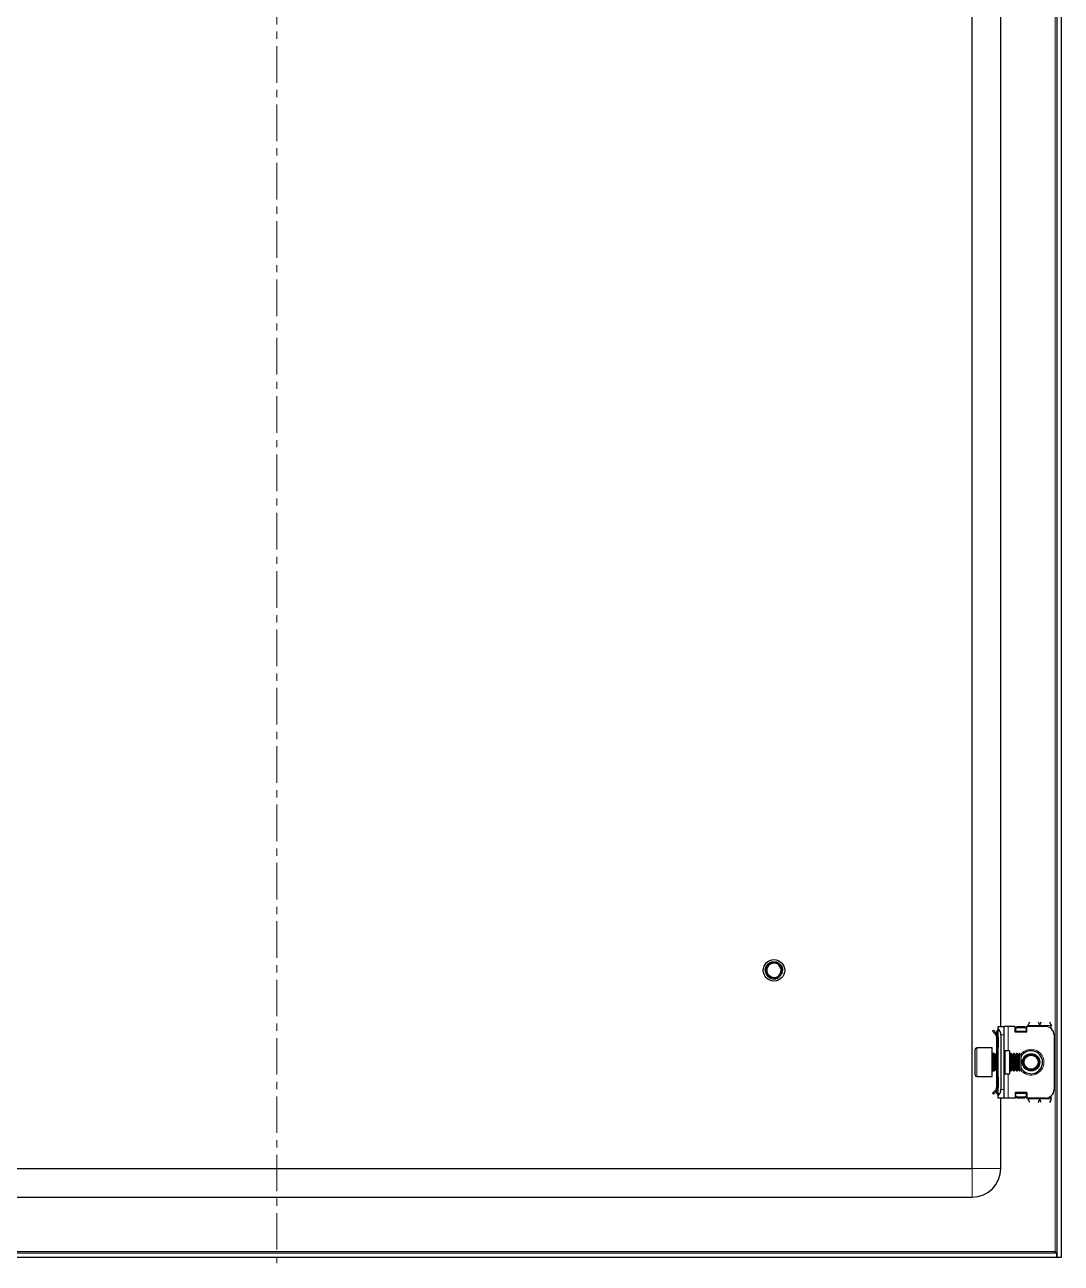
# Model space of a CAD drawing. Header units: millimetres. Extents: x -52 to 1490, y -693 to 1285.
# Drawn here: x 1129.1 to 1489.9, y -571.3 to -140 of the extents above; entities that cross this region are included whole.
import ezdxf

# ---------------------------------------------------------------- set-up
doc = ezdxf.new("R2010")
doc.units = ezdxf.units.MM
doc.linetypes.add('CENTERX2', pattern=[20.32, 12.7, -2.54, 2.54, -2.54])
doc.layers.add('FORMAT', color=7, linetype='Continuous')

msp = doc.modelspace()

# ---------------------------------------------------------------- linework, layer by layer
at = {"color": 7, "linetype": 'Continuous', "lineweight": 25}
for p, q in [((1488.41, 1191.69), (1488.41, -569.31)), ((1489.91, 1191.69), (1489.91, -569.31)), ((1458.91, -538.31), (1458.91, 1160.69)), ((1468.91, -488.81), (1468.91, -13.81)), ((1386.91, -469.12), (1386.97, -468.81)), ((1386.91, -469.12), (1386.91, -469.17)), ((1386.91, -469.31), (1386.91, -469.31)), ((1386.93, -468.91), (1386.93, -468.96)), ((1386.97, -468.71), (1386.96, -468.76)), ((1387.01, -468.51), (1387, -468.56)), ((1387.07, -468.33), (1387.06, -468.38)), ((1387.12, -468.19), (1387.23, -468.01)), ((1387.14, -468.2), (1387.24, -468.01)), ((1387.61, -470.18), (1387.45, -469.77)), ((1387.64, -467.35), (1387.8, -467.22)), ((1388.37, -466.74), (1388.64, -466.62)), ((1389.31, -466.37), (1389.26, -466.38)), ((1389.46, -466.35), (1389.64, -466.33)), ((1390.44, -466.36), (1390.4, -466.36)), ((1390.62, -466.4), (1390.58, -466.39)), ((1390.8, -466.45), (1390.76, -466.44)), ((1390.98, -466.51), (1390.94, -466.5)), ((1391.34, -466.68), (1391.3, -466.66)), ((1391.34, -466.68), (1391.33, -466.79)), ((1391.34, -466.68), (1391.48, -466.79)), ((1391.51, -466.78), (1391.47, -466.76)), ((1391.69, -466.9), (1391.64, -466.87)), ((1391.85, -467.03), (1391.81, -467)), ((1392, -467.16), (1391.96, -467.13)), ((1392.13, -467.3), (1392.1, -467.27)), ((1392.72, -468.28), (1392.72, -468.27)), ((1392.82, -470.02), (1392.75, -470.25)), ((1392.78, -468.45), (1392.77, -468.41)), ((1392.77, -470.21), (1392.78, -470.16)), ((1392.83, -468.63), (1392.82, -468.59)), ((1392.82, -470.02), (1392.83, -469.97)), ((1392.86, -468.81), (1392.86, -468.77)), ((1392.86, -469.82), (1392.87, -469.77)), ((1392.89, -469), (1392.88, -468.96)), ((1392.9, -469.2), (1392.88, -469.44)), ((1392.89, -469.61), (1392.89, -469.56)), ((1392.9, -469.2), (1392.9, -469.15)), ((1392.9, -469.41), (1392.91, -469.36)), ((1387.74, -471.4), (1387.63, -471.26)), ((1387.63, -471.27), (1387.65, -471.29)), ((1387.74, -471.4), (1387.78, -471.43)), ((1387.89, -471.53), (1387.92, -471.57)), ((1388.04, -471.67), (1388.08, -471.7)), ((1388.21, -471.79), (1388.25, -471.82)), ((1389.71, -472.31), (1390.45, -472.24)), ((1390.6, -472.23), (1390.64, -472.22)), ((1390.79, -472.18), (1390.83, -472.17)), ((1390.98, -472.12), (1391.03, -472.1)), ((1391.35, -471.94), (1391.13, -472.02)), ((1391.17, -472.03), (1391.21, -472.01)), ((1391.53, -471.84), (1391.33, -471.95)), ((1391.35, -471.87), (1391.4, -471.92)), ((1391.35, -471.94), (1391.4, -471.92)), ((1466.34, -490.17), (1465.99, -490.53)), ((1466.97, -491.5), (1465.99, -490.53)), ((1467.32, -491.15), (1466.34, -490.17)), ((1466.97, -491.5), (1467.32, -491.15)), ((1467.41, -490.81), (1467.41, -491.21)), ((1467.7, -490.11), (1467.91, -489.9)), ((1467.91, -488.81), (1469.91, -488.81)), ((1467.91, -489.58), (1467.91, -488.81)), ((1467.91, -513.05), (1467.91, -489.58)), ((1469.91, -488.81), (1469.91, -491.81)), ((1471.41, -488.81), (1469.91, -488.81)), ((1473.91, -488.81), (1471.41, -488.81)), ((1473.91, -490.81), (1473.91, -488.81)), ((1477.91, -490.81), (1473.91, -490.81)), ((1474.16, -489.19), (1474.66, -488.84)), ((1474.66, -489.19), (1474.16, -489.55)), ((1474.16, -489.55), (1474.16, -489.19)), ((1474.16, -490.46), (1474.16, -489.55)), ((1474.16, -490.81), (1474.16, -490.46)), ((1474.66, -488.84), (1474.66, -489.19)), ((1474.66, -488.84), (1477.16, -488.84)), ((1474.66, -489.19), (1477.16, -489.19)), ((1477.16, -489.19), (1477.16, -488.84)), ((1477.16, -488.84), (1477.66, -489.19)), ((1477.66, -489.55), (1477.16, -489.19)), ((1477.66, -489.19), (1477.66, -489.55)), ((1477.66, -489.55), (1477.66, -490.46)), ((1477.66, -490.46), (1477.66, -490.81)), ((1477.71, -488.93), (1477.71, -490.81)), ((1477.91, -488.93), (1477.71, -488.93)), ((1477.91, -490.81), (1477.91, -488.81)), ((1484.41, -488.81), (1477.91, -488.81)), ((1478.41, -488.81), (1478.41, -488.56)), ((1486.41, -489.58), (1486.41, -488.56)), ((1467.41, -492.56), (1467.91, -492.56)), ((1467.41, -492.56), (1467.41, -496.06)), ((1467.91, -492.56), (1467.91, -496.06)), ((1468.91, -491.81), (1468.91, -510.81)), ((1469.91, -491.81), (1469.91, -510.81)), ((1487.41, -491.81), (1487.41, -510.81)), ((1459.91, -498.94), (1459.91, -496.91)), ((1459.91, -505.71), (1459.91, -498.94)), ((1465.91, -496.31), (1460.51, -496.31)), ((1465.91, -498.62), (1465.91, -496.31)), ((1465.91, -506.31), (1465.91, -498.62)), ((1466.52, -498.31), (1466.16, -498.31)), ((1466.91, -498.87), (1466.52, -498.31)), ((1466.52, -503.84), (1466.52, -498.31)), ((1467.29, -498.31), (1466.91, -498.87)), ((1466.91, -503.37), (1466.91, -498.87)), ((1467.52, -498.31), (1467.29, -498.31)), ((1467.29, -503.84), (1467.29, -498.31)), ((1467.91, -496.06), (1467.41, -496.06)), ((1467.41, -496.06), (1467.41, -498.31)), ((1467.91, -498.87), (1467.52, -498.31)), ((1467.52, -503.84), (1467.52, -498.31)), ((1471.91, -497.31), (1470.41, -497.31)), ((1471.91, -497.31), (1471.91, -505.31)), ((1472.29, -498.31), (1471.91, -498.87)), ((1472.52, -498.31), (1472.29, -498.31)), ((1472.29, -503.84), (1472.29, -498.31)), ((1472.91, -498.87), (1472.52, -498.31)), ((1472.52, -503.84), (1472.52, -498.31)), ((1473.29, -498.31), (1472.91, -498.87)), ((1472.91, -503.37), (1472.91, -498.87)), ((1473.52, -498.31), (1473.29, -498.31)), ((1473.29, -503.84), (1473.29, -498.31)), ((1473.91, -498.87), (1473.52, -498.31)), ((1473.52, -503.84), (1473.52, -498.31)), ((1474.29, -498.31), (1473.91, -498.87)), ((1473.91, -503.37), (1473.91, -498.87)), ((1474.52, -498.31), (1474.29, -498.31)), ((1474.29, -503.84), (1474.29, -498.31)), ((1474.91, -498.87), (1474.52, -498.31)), ((1474.52, -503.84), (1474.52, -498.31)), ((1475.29, -498.31), (1474.91, -498.87)), ((1474.91, -503.37), (1474.91, -498.87)), ((1475.35, -498.31), (1475.29, -498.31)), ((1475.29, -503.84), (1475.29, -498.31)), ((1475.91, -498.87), (1475.35, -498.31)), ((1475.35, -499.7), (1475.35, -498.31)), ((1475.35, -504.31), (1475.35, -499.7)), ((1475.91, -500), (1475.91, -498.87)), ((1475.91, -503.76), (1475.91, -500)), ((1466.16, -504.31), (1466.52, -504.31)), ((1466.52, -504.31), (1466.91, -503.76)), ((1466.52, -504.31), (1466.52, -503.84)), ((1466.91, -503.76), (1466.91, -503.37)), ((1466.91, -503.76), (1467.29, -504.31)), ((1467.29, -504.31), (1467.29, -503.84)), ((1467.29, -504.31), (1467.52, -504.31)), ((1467.41, -504.31), (1467.41, -506.56)), ((1467.52, -504.31), (1467.91, -503.76)), ((1467.52, -504.31), (1467.52, -503.84)), ((1471.91, -503.76), (1472.29, -504.31)), ((1472.29, -504.31), (1472.29, -503.84)), ((1472.29, -504.31), (1472.52, -504.31)), ((1472.52, -504.31), (1472.91, -503.76)), ((1472.52, -504.31), (1472.52, -503.84)), ((1472.91, -503.76), (1472.91, -503.37)), ((1472.91, -503.76), (1473.29, -504.31)), ((1473.29, -504.31), (1473.29, -503.84)), ((1473.29, -504.31), (1473.52, -504.31)), ((1473.52, -504.31), (1473.91, -503.76)), ((1473.52, -504.31), (1473.52, -503.84)), ((1473.91, -503.76), (1473.91, -503.37)), ((1473.91, -503.76), (1474.29, -504.31)), ((1474.29, -504.31), (1474.29, -503.84)), ((1474.29, -504.31), (1474.52, -504.31)), ((1474.52, -504.31), (1474.91, -503.76)), ((1474.52, -504.31), (1474.52, -503.84)), ((1474.91, -503.76), (1474.91, -503.37)), ((1474.91, -503.76), (1475.29, -504.31)), ((1475.29, -504.31), (1475.29, -503.84)), ((1475.29, -504.31), (1475.35, -504.31)), ((1475.35, -504.31), (1475.91, -503.76)), ((1460.51, -506.31), (1465.91, -506.31)), ((1467.41, -506.56), (1467.91, -506.56)), ((1467.41, -506.56), (1467.41, -510.06)), ((1467.91, -506.56), (1467.91, -510.06)), ((1470.41, -505.31), (1471.91, -505.31)), ((1466.97, -511.12), (1465.99, -512.1)), ((1466.34, -512.45), (1465.99, -512.1)), ((1467.32, -511.48), (1466.34, -512.45)), ((1466.97, -511.12), (1467.32, -511.48)), ((1467.41, -510.06), (1467.91, -510.06)), ((1467.41, -511.81), (1467.41, -511.35)), ((1467.91, -512.73), (1467.7, -512.52)), ((1467.91, -513.81), (1467.91, -513.05)), ((1469.91, -510.81), (1469.91, -513.81)), ((1477.91, -511.81), (1473.91, -511.81)), ((1473.91, -511.81), (1473.91, -513.81)), ((1474.16, -512.17), (1474.16, -511.81)), ((1474.16, -513.08), (1474.16, -512.17)), ((1474.16, -513.08), (1474.66, -513.44)), ((1474.16, -513.44), (1474.16, -513.08)), ((1477.16, -513.44), (1477.66, -513.08)), ((1477.66, -511.81), (1477.66, -512.17)), ((1477.66, -512.17), (1477.66, -513.08)), ((1477.66, -513.08), (1477.66, -513.44)), ((1477.71, -511.81), (1477.71, -513.7)), ((1477.91, -511.81), (1477.91, -513.81)), ((1486.41, -514.06), (1486.41, -513.05)), ((1469.91, -513.81), (1467.91, -513.81)), ((1468.91, -538.31), (1468.91, -513.81)), ((1471.41, -513.81), (1469.91, -513.81)), ((1473.91, -513.81), (1471.41, -513.81)), ((1474.66, -513.79), (1474.16, -513.44)), ((1477.16, -513.44), (1474.66, -513.44)), ((1474.66, -513.44), (1474.66, -513.79)), ((1477.16, -513.79), (1474.66, -513.79)), ((1477.16, -513.79), (1477.16, -513.44)), ((1477.66, -513.44), (1477.16, -513.79)), ((1477.71, -513.7), (1477.91, -513.7)), ((1484.41, -513.81), (1477.91, -513.81)), ((1478.41, -514.06), (1478.41, -513.81)), ((974.91, -538.31), (1458.91, -538.31)), ((974.91, -548.31), (1458.91, -548.31)), ((1488.21, -567.81), (945.61, -567.81)), ((1488.21, -569.31), (945.61, -569.31)), ((1487.81, -567.21), (1488.05, -567.81)), ((1488.21, -567.81), (1488.21, -569.31)), ((1489.91, -569.31), (1488.41, -569.31))]:
    msp.add_line(p, q, dxfattribs=at)
at = {"color": 8, "linetype": 'Continuous', "lineweight": 18}
for p, q in [((1487.81, 1189.59), (1487.81, -567.21)), ((1467.91, -490.81), (1467.41, -490.81)), ((1467.91, -490.31), (1467.7, -490.11)), ((1471.41, -488.81), (1471.41, -497.31)), ((1477.66, -490.46), (1474.16, -490.46)), ((1478.41, -488.56), (1482.41, -488.56)), ((1486.41, -488.56), (1482.41, -488.56)), ((1469.91, -491.81), (1468.91, -491.81)), ((1460.51, -496.31), (1460.51, -498.62)), ((1460.51, -498.62), (1460.51, -506.31)), ((1466.16, -498.31), (1466.16, -504.31)), ((1470.41, -497.31), (1470.41, -505.31)), ((1471.41, -505.31), (1471.41, -513.81)), ((1467.91, -511.81), (1467.41, -511.81)), ((1467.91, -512.31), (1467.7, -512.52)), ((1468.91, -510.81), (1469.91, -510.81)), ((1474.16, -512.17), (1477.66, -512.17)), ((1482.41, -514.06), (1478.41, -514.06)), ((1486.41, -514.06), (1482.41, -514.06)), ((1458.91, -538.31), (1458.91, -548.31)), ((1458.91, -538.31), (1468.91, -538.31)), ((1487.81, -567.21), (946.01, -567.21))]:
    msp.add_line(p, q, dxfattribs=at)
at = {"color": 7, "linetype": 'Continuous', "lineweight": 25}
for centre, radius in [((1389.91, -469.31), 3.75), ((1479.41, -501.31), 3), ((1479.41, -501.31), 2.76), ((1479.41, -501.31), 2.45)]:
    msp.add_circle(centre, radius, dxfattribs=at)
for centre, radius, start, end in [((1389.91, -469.31), 3, 180, 220.7437), ((1389.91, -469.31), 2.5, 168.5944, 190.5165), ((1389.91, -469.31), 2.5, 108.5944, 168.5944), ((1389.91, -469.31), 2.5, 48.5944, 108.5944), ((1389.91, -469.31), 2.5, 288.5944, 348.5944), ((1389.91, -469.31), 2.5, 348.5944, 48.5944), ((1389.91, -469.31), 3, 239.9286, 266.2193), ((1389.91, -469.31), 2.5, 255.8881, 288.5944), ((1468.41, -490.81), 1, 135, 180), ((1465.91, -491.81), 3, 360, 48.1897), ((1484.41, -491.81), 3, 360, 90), ((1460.51, -496.91), 0.6, 90, 180), ((1466.16, -498.06), 0.25, 180, 270), ((1470.41, -496.81), 0.5, 180, 270), ((1479.41, -501.31), 4, 270, 151.045), ((1466.16, -504.56), 0.25, 90, 180), ((1479.41, -501.31), 4, 208.955, 270), ((1460.51, -505.71), 0.6, 180, 270), ((1470.41, -505.81), 0.5, 90, 180), ((1468.41, -511.81), 1, 180, 225), ((1465.91, -510.81), 3, 311.8103, 360), ((1484.41, -510.81), 3, 270, 360), ((1458.91, -538.31), 10, 270, 0)]:
    msp.add_arc(centre, radius, start, end, dxfattribs=at)
at = {"color": 8, "linetype": 'Continuous', "lineweight": 18}
for start, end in [(215.4622, 90), (90, 144.5378)]:
    msp.add_arc((1479.41, -501.31), 4.5, start, end, dxfattribs=at)
at = {"color": 7, "linetype": 'Continuous', "lineweight": 25}
for points, knots in [([(1386.91, -469.32), (1386.9, -469.27), (1386.9, -469.19), (1386.92, -469.12), (1386.92, -469.09)], [0, 0, 0, 0, 0.659859, 1, 1, 1, 1]), ([(1387.39, -469.03), (1387.39, -469.04), (1387.37, -469.07), (1387.33, -469.12), (1387.28, -469.18), (1387.21, -469.23), (1387.13, -469.27), (1387.05, -469.3), (1386.97, -469.31), (1386.93, -469.31), (1386.91, -469.31)], [0, 0, 0, 0, 0.060221, 0.18113, 0.301988, 0.42281, 0.589437, 0.75603, 0.87711, 1, 1, 1, 1]), ([(1386.91, -469.12), (1386.94, -469.1), (1387.01, -469.07), (1387.11, -469.06), (1387.2, -469.06), (1387.28, -469.07), (1387.33, -469.09), (1387.35, -469.1)], [0, 0, 0, 0, 0.235039, 0.445532, 0.651268, 0.847853, 1, 1, 1, 1]), ([(1387.26, -469.19), (1387.24, -469.18), (1387.18, -469.15), (1387.09, -469.14), (1386.99, -469.14), (1386.94, -469.16), (1386.91, -469.17)], [0, 0, 0, 0, 0.237597, 0.516729, 0.755527, 1, 1, 1, 1]), ([(1386.91, -469.32), (1386.94, -469.31), (1387, -469.27), (1387.09, -469.25), (1387.15, -469.24), (1387.18, -469.24)], [0, 0, 0, 0, 0.371226, 0.708872, 1, 1, 1, 1]), ([(1387.84, -471.1), (1387.81, -471.07), (1387.56, -470.85), (1387.22, -470.39), (1386.98, -469.78), (1386.92, -469.43), (1386.91, -469.31)], [0, 0, 0, 0, 0.050685, 0.485619, 0.826643, 1, 1, 1, 1]), ([(1386.93, -468.91), (1386.97, -468.9), (1387.03, -468.88), (1387.13, -468.87), (1387.22, -468.88), (1387.3, -468.91), (1387.36, -468.94), (1387.39, -468.96), (1387.4, -468.97)], [0, 0, 0, 0, 0.214065, 0.402363, 0.585629, 0.760234, 0.923894, 1, 1, 1, 1]), ([(1387.37, -469.07), (1387.34, -469.05), (1387.29, -469.02), (1387.2, -468.98), (1387.11, -468.95), (1387.01, -468.95), (1386.96, -468.96), (1386.93, -468.96)], [0, 0, 0, 0, 0.189173, 0.404697, 0.62022, 0.807935, 1, 1, 1, 1]), ([(1387.43, -468.97), (1387.42, -468.95), (1387.39, -468.92), (1387.33, -468.86), (1387.24, -468.81), (1387.15, -468.78), (1387.05, -468.75), (1386.99, -468.76), (1386.96, -468.76)], [0, 0, 0, 0, 0.069872, 0.258455, 0.446951, 0.635422, 0.81547, 1, 1, 1, 1]), ([(1386.97, -468.71), (1386.98, -468.66), (1386.99, -468.58), (1387.02, -468.5), (1387.04, -468.48)], [0, 0, 0, 0, 0.657988, 1, 1, 1, 1]), ([(1386.97, -468.71), (1387, -468.7), (1387.07, -468.69), (1387.16, -468.7), (1387.25, -468.72), (1387.32, -468.75), (1387.38, -468.79), (1387.42, -468.83), (1387.43, -468.84)], [0, 0, 0, 0, 0.208898, 0.388587, 0.562428, 0.727295, 0.881578, 1, 1, 1, 1]), ([(1387.43, -468.82), (1387.42, -468.8), (1387.39, -468.75), (1387.32, -468.69), (1387.25, -468.64), (1387.17, -468.6), (1387.09, -468.57), (1387.03, -468.56), (1387, -468.56)], [0, 0, 0, 0, 0.137266, 0.30795, 0.478578, 0.649185, 0.822833, 1, 1, 1, 1]), ([(1387.01, -468.51), (1387.04, -468.51), (1387.1, -468.51), (1387.19, -468.53), (1387.27, -468.56), (1387.34, -468.6), (1387.39, -468.65), (1387.44, -468.71), (1387.45, -468.74), (1387.46, -468.76)], [0, 0, 0, 0, 0.1656667, 0.3305216, 0.4888089, 0.6385249, 0.7786294, 0.9092127, 1, 1, 1, 1]), ([(1387.43, -468.68), (1387.43, -468.66), (1387.4, -468.62), (1387.35, -468.56), (1387.28, -468.49), (1387.21, -468.43), (1387.13, -468.4), (1387.08, -468.38), (1387.06, -468.38)], [0, 0, 0, 0, 0.076151, 0.276704, 0.47712, 0.677473, 0.837574, 1, 1, 1, 1]), ([(1387.07, -468.33), (1387.28, -467.91), (1387.59, -467.26), (1388.18, -466.87), (1388.38, -466.73)], [0, 0, 0, 0, 0.657042, 1, 1, 1, 1]), ([(1387.07, -468.33), (1387.1, -468.34), (1387.16, -468.35), (1387.24, -468.38), (1387.31, -468.42), (1387.36, -468.47), (1387.41, -468.53), (1387.44, -468.59), (1387.46, -468.65), (1387.46, -468.68), (1387.46, -468.69)], [0, 0, 0, 0, 0.154027, 0.307095, 0.452862, 0.590123, 0.718565, 0.838856, 0.95247, 1, 1, 1, 1]), ([(1387.14, -468.2), (1387.16, -468.14), (1387.19, -468.02), (1387.25, -467.91), (1387.29, -467.85)], [0, 0, 0, 0, 0.4624819, 1, 1, 1, 1]), ([(1387.27, -467.93), (1387.3, -467.86), (1387.44, -467.51), (1387.76, -467.19), (1388.03, -466.97), (1388.08, -466.94)], [0, 0, 0, 0, 0.17549, 0.867074, 1, 1, 1, 1]), ([(1387.36, -467.79), (1387.37, -467.74), (1387.48, -467.44), (1387.72, -467.23), (1387.93, -467.06)], [0, 0, 0, 0, 0.1718651, 1, 1, 1, 1]), ([(1387.4, -468.98), (1387.39, -469.09), (1387.37, -469.35), (1387.42, -469.62), (1387.45, -469.77)], [0, 0, 0, 0, 0.408521, 1, 1, 1, 1]), ([(1387.45, -468.82), (1387.45, -468.83), (1387.44, -468.87), (1387.42, -468.93), (1387.4, -468.97), (1387.4, -468.98)], [0, 0, 0, 0, 0.157682, 0.80304, 1, 1, 1, 1]), ([(1388.75, -466.95), (1388.68, -466.99), (1388.36, -467.18), (1387.87, -467.64), (1387.56, -468.23), (1387.47, -468.57), (1387.45, -468.62)], [0, 0, 0, 0, 0.104785, 0.513079, 0.918136, 1, 1, 1, 1]), ([(1387.45, -468.62), (1387.46, -468.66), (1387.47, -468.72), (1387.46, -468.79), (1387.45, -468.82)], [0, 0, 0, 0, 0.5444726, 1, 1, 1, 1]), ([(1387.64, -467.35), (1387.63, -467.35), (1387.62, -467.37), (1387.6, -467.39), (1387.59, -467.4)], [0, 0, 0, 0, 0.2967964, 1, 1, 1, 1]), ([(1388.9, -471.55), (1388.82, -471.51), (1388.5, -471.35), (1387.99, -470.94), (1387.74, -470.43), (1387.61, -470.18)], [0, 0, 0, 0, 0.130652, 0.560007, 1, 1, 1, 1]), ([(1387.76, -467.21), (1387.76, -467.22), (1387.75, -467.23), (1387.74, -467.24), (1387.73, -467.25)], [0, 0, 0, 0, 0.4842322, 1, 1, 1, 1]), ([(1387.9, -467.08), (1387.89, -467.09), (1387.88, -467.1), (1387.87, -467.11), (1387.86, -467.12)], [0, 0, 0, 0, 0.485158, 1, 1, 1, 1]), ([(1388.04, -466.96), (1388.04, -466.97), (1388.02, -466.98), (1388.01, -466.99), (1388.01, -466.99)], [0, 0, 0, 0, 0.484546, 1, 1, 1, 1]), ([(1388.2, -466.85), (1388.19, -466.85), (1388.18, -466.86), (1388.17, -466.87), (1388.16, -466.87)], [0, 0, 0, 0, 0.482687, 1, 1, 1, 1]), ([(1388.2, -466.85), (1388.21, -466.84), (1388.26, -466.8), (1388.32, -466.78), (1388.36, -466.76)], [0, 0, 0, 0, 0.230751, 1, 1, 1, 1]), ([(1388.37, -466.74), (1388.36, -466.74), (1388.35, -466.75), (1388.33, -466.76), (1388.33, -466.76)], [0, 0, 0, 0, 0.480194, 1, 1, 1, 1]), ([(1388.37, -466.74), (1388.4, -466.76), (1388.46, -466.79), (1388.53, -466.86), (1388.56, -466.91), (1388.58, -466.94)], [0, 0, 0, 0, 0.362858, 0.693435, 1, 1, 1, 1]), ([(1388.73, -467), (1388.71, -467), (1388.68, -466.99), (1388.61, -466.96), (1388.53, -466.91), (1388.45, -466.83), (1388.41, -466.77), (1388.38, -466.73)], [0, 0, 0, 0, 0.084477, 0.253367, 0.470159, 0.686909, 1, 1, 1, 1]), ([(1388.55, -466.64), (1388.54, -466.64), (1388.53, -466.65), (1388.51, -466.66), (1388.5, -466.66)], [0, 0, 0, 0, 0.477867, 1, 1, 1, 1]), ([(1388.66, -466.94), (1388.66, -466.92), (1388.65, -466.87), (1388.62, -466.8), (1388.57, -466.72), (1388.52, -466.68), (1388.5, -466.66)], [0, 0, 0, 0, 0.1541827, 0.4625673, 0.7280914, 1, 1, 1, 1]), ([(1388.55, -466.64), (1388.58, -466.66), (1388.63, -466.7), (1388.7, -466.77), (1388.75, -466.85), (1388.77, -466.92), (1388.78, -466.95), (1388.78, -466.96)], [0, 0, 0, 0, 0.260762, 0.494805, 0.723794, 0.94279, 1, 1, 1, 1]), ([(1388.74, -466.55), (1388.73, -466.55), (1388.71, -466.56), (1388.7, -466.57), (1388.69, -466.57)], [0, 0, 0, 0, 0.4764859, 1, 1, 1, 1]), ([(1388.83, -466.97), (1388.83, -466.95), (1388.83, -466.9), (1388.82, -466.81), (1388.79, -466.72), (1388.75, -466.64), (1388.71, -466.59), (1388.69, -466.57)], [0, 0, 0, 0, 0.114393, 0.350182, 0.585971, 0.790611, 1, 1, 1, 1]), ([(1388.74, -466.55), (1388.75, -466.54), (1388.82, -466.52), (1388.88, -466.5), (1388.93, -466.5)], [0, 0, 0, 0, 0.301025, 1, 1, 1, 1]), ([(1388.74, -466.55), (1388.76, -466.58), (1388.82, -466.62), (1388.87, -466.7), (1388.91, -466.78), (1388.93, -466.86), (1388.94, -466.93), (1388.93, -466.96), (1388.93, -466.97)], [0, 0, 0, 0, 0.218347, 0.41099, 0.598711, 0.777744, 0.945667, 1, 1, 1, 1]), ([(1389.11, -466.94), (1389.1, -466.95), (1389.05, -466.96), (1388.97, -466.98), (1388.87, -466.98), (1388.8, -466.97), (1388.76, -466.96), (1388.75, -466.95)], [0, 0, 0, 0, 0.099011, 0.388276, 0.61301, 0.895384, 1, 1, 1, 1]), ([(1388.93, -466.48), (1388.92, -466.48), (1388.91, -466.49), (1388.89, -466.49), (1388.88, -466.49)], [0, 0, 0, 0, 0.476579, 1, 1, 1, 1]), ([(1388.96, -466.97), (1388.96, -466.97), (1388.97, -466.93), (1388.98, -466.86), (1388.98, -466.76), (1388.96, -466.66), (1388.93, -466.57), (1388.9, -466.52), (1388.88, -466.49)], [0, 0, 0, 0, 0.019058, 0.219488, 0.419831, 0.620151, 0.807785, 1, 1, 1, 1]), ([(1388.93, -466.48), (1388.95, -466.5), (1389, -466.55), (1389.04, -466.64), (1389.07, -466.72), (1389.08, -466.81), (1389.07, -466.88), (1389.06, -466.92), (1389.06, -466.93)], [0, 0, 0, 0, 0.213002, 0.396975, 0.575181, 0.744364, 0.902779, 1, 1, 1, 1]), ([(1389.12, -466.42), (1389.11, -466.42), (1389.1, -466.42), (1389.08, -466.43), (1389.07, -466.43)], [0, 0, 0, 0, 0.4789775, 1, 1, 1, 1]), ([(1389.08, -466.93), (1389.09, -466.91), (1389.11, -466.85), (1389.13, -466.77), (1389.14, -466.68), (1389.13, -466.56), (1389.1, -466.48), (1389.07, -466.43)], [0, 0, 0, 0, 0.1470651, 0.3212312, 0.4953456, 0.6694433, 1, 1, 1, 1]), ([(1389.37, -466.71), (1389.37, -466.73), (1389.34, -466.78), (1389.28, -466.85), (1389.19, -466.91), (1389.13, -466.94), (1389.11, -466.94)], [0, 0, 0, 0, 0.153621, 0.528305, 0.811762, 1, 1, 1, 1]), ([(1389.12, -466.42), (1389.14, -466.45), (1389.18, -466.5), (1389.21, -466.59), (1389.22, -466.68), (1389.22, -466.76), (1389.2, -466.83), (1389.17, -466.89), (1389.15, -466.92), (1389.15, -466.93)], [0, 0, 0, 0, 0.195461, 0.359649, 0.517607, 0.666788, 0.806268, 0.936243, 1, 1, 1, 1]), ([(1389.2, -466.88), (1389.2, -466.88), (1389.23, -466.83), (1389.26, -466.75), (1389.29, -466.63), (1389.29, -466.55), (1389.28, -466.46), (1389.27, -466.41), (1389.26, -466.38)], [0, 0, 0, 0, 0.0013127, 0.3095816, 0.4937306, 0.6778354, 0.8376628, 1, 1, 1, 1]), ([(1389.31, -466.37), (1389.32, -466.4), (1389.34, -466.45), (1389.36, -466.54), (1389.36, -466.62), (1389.34, -466.7), (1389.31, -466.79), (1389.26, -466.84), (1389.23, -466.88)], [0, 0, 0, 0, 0.162579, 0.32416, 0.478216, 0.623372, 0.759205, 1, 1, 1, 1]), ([(1389.23, -466.88), (1389.25, -466.86), (1389.3, -466.82), (1389.35, -466.76), (1389.37, -466.72), (1389.37, -466.71)], [0, 0, 0, 0, 0.41332, 0.833507, 1, 1, 1, 1]), ([(1389.31, -466.37), (1389.34, -466.37), (1389.66, -466.31), (1390.3, -466.3), (1390.96, -466.48), (1391.29, -466.65), (1391.36, -466.69)], [0, 0, 0, 0, 0.044285, 0.46488, 0.894202, 1, 1, 1, 1]), ([(1391.35, -466.99), (1391.29, -466.96), (1390.96, -466.78), (1390.29, -466.6), (1389.67, -466.64), (1389.37, -466.71), (1389.37, -466.71)], [0, 0, 0, 0, 0.102158, 0.551599, 0.99962, 1, 1, 1, 1]), ([(1389.74, -466.34), (1389.81, -466.33), (1389.97, -466.3), (1390.15, -466.32), (1390.25, -466.33)], [0, 0, 0, 0, 0.399625, 1, 1, 1, 1]), ([(1390.4, -466.37), (1390.45, -466.38), (1390.6, -466.38), (1390.75, -466.43), (1390.84, -466.46)], [0, 0, 0, 0, 0.3533163, 1, 1, 1, 1]), ([(1391.27, -466.97), (1391.27, -466.96), (1391.27, -466.93), (1391.28, -466.87), (1391.3, -466.78), (1391.34, -466.72), (1391.36, -466.69)], [0, 0, 0, 0, 0.0582551, 0.3055086, 0.6471604, 1, 1, 1, 1]), ([(1391.35, -467), (1391.37, -466.97), (1391.41, -466.92), (1391.45, -466.84), (1391.47, -466.78), (1391.47, -466.76)], [0, 0, 0, 0, 0.351509, 0.671861, 1, 1, 1, 1]), ([(1391.56, -467.44), (1391.55, -467.43), (1391.51, -467.4), (1391.46, -467.33), (1391.41, -467.25), (1391.38, -467.17), (1391.36, -467.08), (1391.35, -467.02), (1391.35, -466.99)], [0, 0, 0, 0, 0.066273, 0.267344, 0.4230955, 0.6187345, 0.8140891, 1, 1, 1, 1]), ([(1391.51, -466.78), (1391.51, -466.82), (1391.51, -466.89), (1391.48, -466.98), (1391.43, -467.06), (1391.4, -467.11), (1391.37, -467.13), (1391.37, -467.13)], [0, 0, 0, 0, 0.275174, 0.522846, 0.765225, 0.99702, 1, 1, 1, 1]), ([(1391.39, -467.18), (1391.4, -467.18), (1391.44, -467.16), (1391.5, -467.1), (1391.57, -467.03), (1391.62, -466.95), (1391.64, -466.9), (1391.64, -466.87)], [0, 0, 0, 0, 0.084965, 0.329338, 0.573716, 0.784411, 1, 1, 1, 1]), ([(1391.69, -466.9), (1391.68, -466.93), (1391.67, -467), (1391.63, -467.09), (1391.58, -467.17), (1391.52, -467.23), (1391.47, -467.27), (1391.44, -467.28), (1391.43, -467.28)], [0, 0, 0, 0, 0.222831, 0.420099, 0.612409, 0.79585, 0.967895, 1, 1, 1, 1]), ([(1391.45, -467.31), (1391.45, -467.31), (1391.48, -467.3), (1391.55, -467.27), (1391.64, -467.22), (1391.71, -467.15), (1391.77, -467.08), (1391.8, -467.02), (1391.81, -467)], [0, 0, 0, 0, 0.002693, 0.20821, 0.413641, 0.619057, 0.807274, 1, 1, 1, 1]), ([(1391.85, -467.03), (1391.84, -467.06), (1391.82, -467.13), (1391.77, -467.21), (1391.71, -467.28), (1391.64, -467.33), (1391.59, -467.36), (1391.55, -467.37), (1391.54, -467.37)], [0, 0, 0, 0, 0.219212, 0.409339, 0.593597, 0.768568, 0.932394, 1, 1, 1, 1]), ([(1391.55, -467.39), (1391.58, -467.39), (1391.65, -467.38), (1391.74, -467.34), (1391.82, -467.28), (1391.9, -467.22), (1391.94, -467.16), (1391.96, -467.13)], [0, 0, 0, 0, 0.190996, 0.383798, 0.576553, 0.78528, 1, 1, 1, 1]), ([(1392.01, -467.52), (1392, -467.52), (1391.97, -467.53), (1391.92, -467.55), (1391.83, -467.56), (1391.73, -467.54), (1391.63, -467.5), (1391.58, -467.46), (1391.56, -467.44)], [0, 0, 0, 0, 0.045866, 0.230744, 0.387461, 0.658246, 0.861978, 1, 1, 1, 1]), ([(1392, -467.16), (1391.98, -467.2), (1391.95, -467.26), (1391.89, -467.33), (1391.83, -467.38), (1391.76, -467.42), (1391.69, -467.45), (1391.64, -467.45), (1391.62, -467.45)], [0, 0, 0, 0, 0.211659, 0.390361, 0.562352, 0.724819, 0.876696, 1, 1, 1, 1]), ([(1391.64, -467.47), (1391.65, -467.47), (1391.71, -467.47), (1391.81, -467.45), (1391.92, -467.41), (1392.02, -467.35), (1392.07, -467.3), (1392.1, -467.27)], [0, 0, 0, 0, 0.046579, 0.362688, 0.551736, 0.740753, 1, 1, 1, 1]), ([(1391.64, -467.5), (1391.67, -467.51), (1391.73, -467.54), (1391.83, -467.54), (1391.92, -467.54), (1391.98, -467.53), (1392.01, -467.52)], [0, 0, 0, 0, 0.251795, 0.502165, 0.752314, 1, 1, 1, 1]), ([(1392.13, -467.3), (1392.11, -467.33), (1392.08, -467.38), (1392.02, -467.43), (1391.95, -467.48), (1391.88, -467.51), (1391.8, -467.52), (1391.74, -467.52), (1391.7, -467.51), (1391.69, -467.51)], [0, 0, 0, 0, 0.169226, 0.337427, 0.497935, 0.649179, 0.790582, 0.922688, 1, 1, 1, 1]), ([(1392.74, -469.35), (1392.74, -469.28), (1392.72, -468.89), (1392.54, -468.22), (1392.18, -467.74), (1392.01, -467.52)], [0, 0, 0, 0, 0.108003, 0.585763, 1, 1, 1, 1]), ([(1392.13, -467.3), (1392.25, -467.45), (1392.53, -467.81), (1392.82, -468.46), (1392.88, -468.97), (1392.9, -469.23)], [0, 0, 0, 0, 0.274163, 0.639603, 1, 1, 1, 1]), ([(1392.22, -467.43), (1392.26, -467.47), (1392.4, -467.61), (1392.49, -467.78), (1392.55, -467.9)], [0, 0, 0, 0, 0.288707, 1, 1, 1, 1]), ([(1392.61, -470.28), (1392.6, -470.28), (1392.57, -470.27), (1392.52, -470.24), (1392.46, -470.2), (1392.41, -470.14), (1392.37, -470.07), (1392.34, -469.97), (1392.35, -469.87), (1392.35, -469.82), (1392.36, -469.81)], [0, 0, 0, 0, 0.022761, 0.192243, 0.346896, 0.477535, 0.588677, 0.783334, 0.968624, 1, 1, 1, 1]), ([(1392.34, -469.88), (1392.34, -469.91), (1392.36, -469.98), (1392.4, -470.06), (1392.44, -470.14), (1392.5, -470.2), (1392.56, -470.25), (1392.59, -470.27), (1392.61, -470.28)], [0, 0, 0, 0, 0.182737, 0.363423, 0.543947, 0.724373, 0.904747, 1, 1, 1, 1]), ([(1392.77, -470.21), (1392.74, -470.2), (1392.68, -470.2), (1392.6, -470.18), (1392.52, -470.14), (1392.46, -470.09), (1392.41, -470.04), (1392.37, -469.98), (1392.35, -469.93), (1392.34, -469.91), (1392.34, -469.91)], [0, 0, 0, 0, 0.159812, 0.318711, 0.470648, 0.614013, 0.748131, 0.873387, 0.991083, 1, 1, 1, 1]), ([(1392.36, -469.81), (1392.36, -469.78), (1392.38, -469.7), (1392.44, -469.6), (1392.51, -469.51), (1392.57, -469.45), (1392.64, -469.4), (1392.7, -469.37), (1392.73, -469.36), (1392.74, -469.35)], [0, 0, 0, 0, 0.125166, 0.336769, 0.488675, 0.640371, 0.791962, 0.943503, 1, 1, 1, 1]), ([(1392.36, -469.85), (1392.37, -469.87), (1392.4, -469.92), (1392.45, -469.98), (1392.52, -470.05), (1392.61, -470.11), (1392.7, -470.14), (1392.75, -470.16), (1392.78, -470.16)], [0, 0, 0, 0, 0.112687, 0.266978, 0.464332, 0.661607, 0.829157, 1, 1, 1, 1]), ([(1392.82, -470.02), (1392.79, -470.02), (1392.72, -470.03), (1392.63, -470.02), (1392.55, -469.99), (1392.47, -469.95), (1392.41, -469.9), (1392.38, -469.86), (1392.37, -469.84)], [0, 0, 0, 0, 0.207037, 0.38272, 0.55212, 0.712365, 0.86221, 1, 1, 1, 1]), ([(1392.86, -469.82), (1392.83, -469.83), (1392.76, -469.85), (1392.67, -469.85), (1392.58, -469.83), (1392.5, -469.8), (1392.43, -469.76), (1392.4, -469.73), (1392.38, -469.71)], [0, 0, 0, 0, 0.205811, 0.38496, 0.558827, 0.724121, 0.878934, 1, 1, 1, 1]), ([(1392.4, -469.76), (1392.42, -469.79), (1392.47, -469.83), (1392.54, -469.89), (1392.63, -469.94), (1392.73, -469.97), (1392.8, -469.97), (1392.83, -469.97)], [0, 0, 0, 0, 0.183111, 0.381533, 0.579913, 0.787111, 1, 1, 1, 1]), ([(1392.43, -469.63), (1392.45, -469.65), (1392.5, -469.69), (1392.59, -469.74), (1392.69, -469.77), (1392.78, -469.78), (1392.84, -469.77), (1392.87, -469.77)], [0, 0, 0, 0, 0.19243, 0.403622, 0.614801, 0.805152, 1, 1, 1, 1]), ([(1392.89, -469.61), (1392.86, -469.63), (1392.79, -469.65), (1392.7, -469.66), (1392.6, -469.66), (1392.52, -469.64), (1392.47, -469.62), (1392.44, -469.6), (1392.44, -469.6)], [0, 0, 0, 0, 0.227908, 0.430276, 0.627707, 0.816134, 0.99284, 1, 1, 1, 1]), ([(1392.51, -469.51), (1392.52, -469.52), (1392.55, -469.54), (1392.62, -469.56), (1392.72, -469.58), (1392.81, -469.58), (1392.87, -469.57), (1392.89, -469.56)], [0, 0, 0, 0, 0.0501556, 0.3045132, 0.5588802, 0.7769031, 1, 1, 1, 1]), ([(1392.9, -469.41), (1392.87, -469.42), (1392.81, -469.46), (1392.71, -469.48), (1392.63, -469.48), (1392.58, -469.47), (1392.55, -469.47)], [0, 0, 0, 0, 0.2937792, 0.5589816, 0.8184942, 1, 1, 1, 1]), ([(1392.6, -468.02), (1392.61, -468.04), (1392.71, -468.18), (1392.75, -468.34), (1392.79, -468.47)], [0, 0, 0, 0, 0.192577, 1, 1, 1, 1]), ([(1392.78, -470.14), (1392.78, -470.17), (1392.76, -470.28), (1392.71, -470.38), (1392.66, -470.46)], [0, 0, 0, 0, 0.218168, 1, 1, 1, 1]), ([(1392.68, -469.38), (1392.7, -469.38), (1392.74, -469.39), (1392.82, -469.38), (1392.88, -469.37), (1392.91, -469.36)], [0, 0, 0, 0, 0.236131, 0.613435, 1, 1, 1, 1]), ([(1392.79, -468.57), (1392.81, -468.61), (1392.87, -468.76), (1392.88, -468.92), (1392.89, -469.04)], [0, 0, 0, 0, 0.28291, 1, 1, 1, 1]), ([(1387.63, -471.27), (1387.65, -471.25), (1387.68, -471.2), (1387.75, -471.14), (1387.8, -471.11), (1387.83, -471.1), (1387.84, -471.1)], [0, 0, 0, 0, 0.315056, 0.630194, 0.945514, 1, 1, 1, 1]), ([(1388.2, -471.14), (1388.16, -471.14), (1388.11, -471.12), (1388.02, -471.12), (1387.95, -471.13), (1387.86, -471.16), (1387.75, -471.2), (1387.69, -471.26), (1387.65, -471.29)], [0, 0, 0, 0, 0.149407, 0.278563, 0.407661, 0.536722, 0.727045, 1, 1, 1, 1]), ([(1387.74, -471.4), (1387.76, -471.37), (1387.79, -471.32), (1387.85, -471.25), (1387.91, -471.2), (1387.99, -471.16), (1388.06, -471.15), (1388.13, -471.14), (1388.18, -471.15), (1388.21, -471.15)], [0, 0, 0, 0, 0.159446, 0.318034, 0.469983, 0.61348, 0.747649, 0.872856, 1, 1, 1, 1]), ([(1388.26, -471.19), (1388.26, -471.19), (1388.22, -471.19), (1388.16, -471.2), (1388.07, -471.22), (1387.99, -471.25), (1387.91, -471.3), (1387.84, -471.35), (1387.8, -471.4), (1387.78, -471.43)], [0, 0, 0, 0, 0.018281, 0.175639, 0.332896, 0.490097, 0.647274, 0.821632, 1, 1, 1, 1]), ([(1387.84, -471.1), (1387.85, -471.09), (1387.89, -471.08), (1387.98, -471.07), (1388.08, -471.09), (1388.17, -471.13), (1388.25, -471.18), (1388.33, -471.26), (1388.41, -471.38), (1388.43, -471.46), (1388.44, -471.5)], [0, 0, 0, 0, 0.073646, 0.169563, 0.351373, 0.438893, 0.519676, 0.682906, 0.8512, 1, 1, 1, 1]), ([(1387.89, -471.53), (1387.9, -471.5), (1387.92, -471.44), (1387.98, -471.36), (1388.04, -471.3), (1388.11, -471.25), (1388.18, -471.22), (1388.24, -471.21), (1388.27, -471.21), (1388.27, -471.21)], [0, 0, 0, 0, 0.198035, 0.367663, 0.531495, 0.686664, 0.831818, 0.981917, 1, 1, 1, 1]), ([(1388.34, -471.27), (1388.33, -471.27), (1388.28, -471.28), (1388.21, -471.31), (1388.12, -471.35), (1388.04, -471.41), (1387.97, -471.48), (1387.94, -471.54), (1387.92, -471.57)], [0, 0, 0, 0, 0.0505, 0.241124, 0.431653, 0.622154, 0.808692, 1, 1, 1, 1]), ([(1388.04, -471.67), (1388.05, -471.63), (1388.07, -471.56), (1388.11, -471.48), (1388.16, -471.41), (1388.23, -471.35), (1388.29, -471.31), (1388.33, -471.3), (1388.35, -471.3)], [0, 0, 0, 0, 0.209239, 0.392702, 0.571062, 0.740844, 0.899958, 1, 1, 1, 1]), ([(1388.4, -471.38), (1388.37, -471.39), (1388.32, -471.41), (1388.24, -471.47), (1388.17, -471.54), (1388.12, -471.61), (1388.09, -471.67), (1388.08, -471.7)], [0, 0, 0, 0, 0.172104, 0.391099, 0.610089, 0.802801, 1, 1, 1, 1]), ([(1388.21, -471.79), (1388.21, -471.75), (1388.22, -471.68), (1388.26, -471.59), (1388.3, -471.51), (1388.36, -471.45), (1388.4, -471.42), (1388.41, -471.41)], [0, 0, 0, 0, 0.240212, 0.454711, 0.664287, 0.864517, 1, 1, 1, 1]), ([(1388.45, -471.53), (1388.42, -471.54), (1388.38, -471.58), (1388.32, -471.65), (1388.28, -471.73), (1388.26, -471.79), (1388.25, -471.82)], [0, 0, 0, 0, 0.228254, 0.510351, 0.752319, 1, 1, 1, 1]), ([(1388.38, -471.9), (1388.39, -471.86), (1388.39, -471.79), (1388.42, -471.7), (1388.44, -471.64), (1388.46, -471.61), (1388.46, -471.61)], [0, 0, 0, 0, 0.357139, 0.680979, 0.998183, 1, 1, 1, 1]), ([(1388.44, -471.5), (1388.44, -471.52), (1388.45, -471.56), (1388.46, -471.64), (1388.46, -471.73), (1388.44, -471.82), (1388.42, -471.88), (1388.4, -471.91)], [0, 0, 0, 0, 0.113604, 0.31095, 0.508229, 0.75166, 1, 1, 1, 1]), ([(1389.3, -471.74), (1389.01, -471.69), (1388.72, -471.63), (1388.45, -471.51), (1388.44, -471.5)], [0, 0, 0, 0, 0.965671, 1, 1, 1, 1]), ([(1389.3, -471.74), (1389.2, -471.7), (1389.07, -471.64), (1388.94, -471.57), (1388.9, -471.55)], [0, 0, 0, 0, 0.681733, 1, 1, 1, 1]), ([(1390.45, -472.24), (1390.44, -472.22), (1390.42, -472.17), (1390.41, -472.1), (1390.41, -472.02), (1390.43, -471.94), (1390.46, -471.86), (1390.53, -471.78), (1390.62, -471.72), (1390.68, -471.69), (1390.7, -471.68)], [0, 0, 0, 0, 0.098631, 0.238541, 0.378532, 0.49895, 0.601027, 0.777401, 0.9101, 1, 1, 1, 1]), ([(1390.6, -471.73), (1390.6, -471.74), (1390.57, -471.76), (1390.53, -471.82), (1390.49, -471.9), (1390.46, -471.99), (1390.44, -472.08), (1390.44, -472.17), (1390.45, -472.22), (1390.45, -472.24)], [0, 0, 0, 0, 0.036757, 0.196192, 0.355485, 0.51469, 0.719746, 0.882005, 1, 1, 1, 1]), ([(1390.6, -472.23), (1390.58, -472.21), (1390.55, -472.16), (1390.53, -472.07), (1390.52, -471.99), (1390.53, -471.91), (1390.55, -471.82), (1390.6, -471.76), (1390.62, -471.72)], [0, 0, 0, 0, 0.1627902, 0.3246863, 0.479688, 0.6260584, 0.7630202, 1, 1, 1, 1]), ([(1390.68, -471.7), (1390.67, -471.72), (1390.64, -471.77), (1390.62, -471.86), (1390.6, -471.96), (1390.6, -472.09), (1390.62, -472.17), (1390.64, -472.22)], [0, 0, 0, 0, 0.13286, 0.29106, 0.491007, 0.69089, 1, 1, 1, 1]), ([(1390.79, -472.18), (1390.76, -472.15), (1390.72, -472.1), (1390.68, -472.01), (1390.67, -471.93), (1390.66, -471.85), (1390.67, -471.77), (1390.69, -471.72), (1390.71, -471.69), (1390.71, -471.68)], [0, 0, 0, 0, 0.198483, 0.367712, 0.531083, 0.685778, 0.830503, 0.965152, 1, 1, 1, 1]), ([(1390.7, -471.68), (1390.71, -471.68), (1390.76, -471.66), (1390.84, -471.65), (1390.94, -471.65), (1391.03, -471.67), (1391.12, -471.69), (1391.2, -471.73), (1391.27, -471.77), (1391.33, -471.82), (1391.36, -471.86), (1391.37, -471.87)], [0, 0, 0, 0, 0.04296, 0.1733, 0.274263, 0.401081, 0.527716, 0.654259, 0.780759, 0.936852, 1, 1, 1, 1]), ([(1390.8, -471.66), (1390.79, -471.67), (1390.77, -471.71), (1390.76, -471.78), (1390.75, -471.88), (1390.76, -471.98), (1390.78, -472.08), (1390.82, -472.14), (1390.83, -472.17)], [0, 0, 0, 0, 0.043388, 0.23288, 0.422274, 0.611632, 0.803279, 1, 1, 1, 1]), ([(1390.98, -472.12), (1390.95, -472.09), (1390.9, -472.04), (1390.85, -471.96), (1390.82, -471.88), (1390.81, -471.79), (1390.8, -471.72), (1390.81, -471.68), (1390.82, -471.66)], [0, 0, 0, 0, 0.208724, 0.39105, 0.568219, 0.73683, 0.894853, 1, 1, 1, 1]), ([(1390.92, -471.65), (1390.91, -471.68), (1390.9, -471.75), (1390.91, -471.84), (1390.93, -471.94), (1390.97, -472.02), (1391.01, -472.07), (1391.03, -472.1)], [0, 0, 0, 0, 0.181695, 0.396783, 0.61186, 0.803681, 1, 1, 1, 1]), ([(1391.17, -472.03), (1391.14, -472.01), (1391.09, -471.97), (1391.02, -471.89), (1390.98, -471.81), (1390.96, -471.73), (1390.95, -471.68), (1390.95, -471.66)], [0, 0, 0, 0, 0.234253, 0.442787, 0.646465, 0.841043, 1, 1, 1, 1]), ([(1391.06, -471.68), (1391.06, -471.68), (1391.06, -471.71), (1391.08, -471.78), (1391.11, -471.87), (1391.15, -471.95), (1391.19, -471.99), (1391.21, -472.01)], [0, 0, 0, 0, 0.00279, 0.269575, 0.536371, 0.765499, 1, 1, 1, 1]), ([(1391.35, -471.94), (1391.32, -471.92), (1391.26, -471.88), (1391.2, -471.81), (1391.15, -471.75), (1391.14, -471.71), (1391.13, -471.7)], [0, 0, 0, 0, 0.319514, 0.608493, 0.891527, 1, 1, 1, 1]), ([(1391.37, -471.87), (1391.44, -471.82), (1391.79, -471.59), (1392.28, -471.08), (1392.51, -470.53), (1392.61, -470.28)], [0, 0, 0, 0, 0.128781, 0.613629, 1, 1, 1, 1]), ([(1478.41, -488.56), (1478.5, -488.32), (1478.69, -487.83), (1478.88, -487.44), (1478.98, -487.24)], [0, 0, 0, 0, 0.502065, 1, 1, 1, 1]), ([(1481.83, -487.25), (1481.91, -487.41), (1482.09, -487.76), (1482.28, -488.24), (1482.39, -488.52), (1482.41, -488.56)], [0, 0, 0, 0, 0.415483, 0.917152, 1, 1, 1, 1]), ([(1482.41, -488.56), (1482.5, -488.32), (1482.69, -487.83), (1482.88, -487.44), (1482.98, -487.24)], [0, 0, 0, 0, 0.502065, 1, 1, 1, 1]), ([(1485.83, -487.25), (1485.91, -487.41), (1486.09, -487.76), (1486.28, -488.24), (1486.39, -488.52), (1486.41, -488.56)], [0, 0, 0, 0, 0.415483, 0.917152, 1, 1, 1, 1]), ([(1467.41, -492.56), (1467.38, -492.37), (1467.35, -492.08), (1467.17, -491.73), (1467.03, -491.58), (1466.97, -491.5)], [0, 0, 0, 0, 0.485042, 0.738404, 1, 1, 1, 1]), ([(1467.91, -492.56), (1467.88, -492.32), (1467.83, -491.84), (1467.54, -491.38), (1467.35, -491.18), (1467.32, -491.15)], [0, 0, 0, 0, 0.461863, 0.923726, 1, 1, 1, 1]), ([(1466.97, -511.12), (1467.09, -510.98), (1467.27, -510.75), (1467.39, -510.37), (1467.4, -510.17), (1467.41, -510.06)], [0, 0, 0, 0, 0.485042, 0.738404, 1, 1, 1, 1]), ([(1467.32, -511.48), (1467.47, -511.29), (1467.78, -510.91), (1467.9, -510.38), (1467.9, -510.1), (1467.91, -510.06)], [0, 0, 0, 0, 0.4618628, 0.9237257, 1, 1, 1, 1]), ([(1478.98, -515.38), (1478.9, -515.22), (1478.72, -514.87), (1478.53, -514.38), (1478.42, -514.1), (1478.41, -514.06)], [0, 0, 0, 0, 0.415483, 0.917152, 1, 1, 1, 1]), ([(1482.41, -514.06), (1482.31, -514.31), (1482.12, -514.8), (1481.93, -515.19), (1481.83, -515.39)], [0, 0, 0, 0, 0.502065, 1, 1, 1, 1]), ([(1482.98, -515.38), (1482.9, -515.22), (1482.72, -514.87), (1482.53, -514.38), (1482.42, -514.1), (1482.41, -514.06)], [0, 0, 0, 0, 0.415483, 0.917152, 1, 1, 1, 1]), ([(1486.41, -514.06), (1486.31, -514.31), (1486.12, -514.8), (1485.93, -515.19), (1485.83, -515.39)], [0, 0, 0, 0, 0.5020654, 1, 1, 1, 1]), ([(1488.21, -568.2), (1488.21, -568.22), (1488.37, -568.59), (1488.39, -568.96), (1488.41, -569.31)], [0, 0, 0, 0, 0.054097, 1, 1, 1, 1])]:
    msp.add_open_spline(points, degree=3, knots=knots, dxfattribs=at)
msp.add_open_spline([(1488.21, -567.81), (1488.17, -567.81), (1488.11, -567.79), (1488.01, -567.65), (1487.91, -567.45), (1487.84, -567.29), (1487.81, -567.21)], degree=3, dxfattribs=at)
at = {"layer": 'FORMAT', "linetype": 'CENTERX2', "lineweight": 18}
msp.add_line((1216.91, 1193.69), (1216.91, -571.31), dxfattribs=at)

doc.saveas('drawing.dxf')
